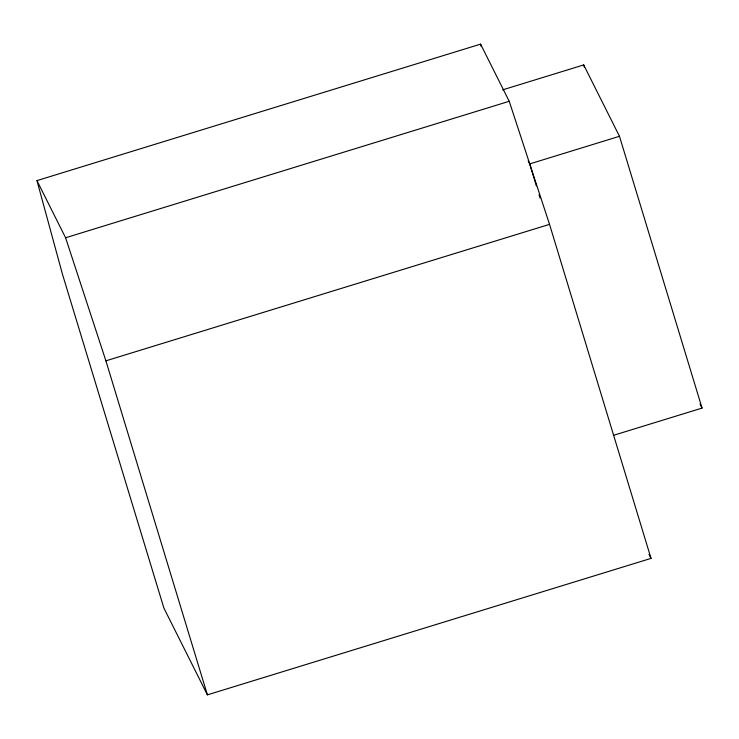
<?xml version="1.0" encoding="UTF-8"?>
<svg xmlns="http://www.w3.org/2000/svg" width="739" height="739" viewBox="0 0 739 739"><rect width="100%" height="100%" fill="white"/><g stroke="black" fill="none" stroke-linecap="round" stroke-linejoin="round"><path stroke-width="1.11" d="M36.95 180.612L480.581 44.137L509.226 101.289L549.539 224.36L651.022 558.388L207.391 694.863L163.919 608.142L62.436 274.114L36.95 180.612L65.595 237.764L105.908 360.835L207.391 694.863M502.677 89.853L583.699 64.93L619.476 136.299L702.05 408.085L613.361 435.373M65.595 237.764L509.226 101.289M528.163 160.862L529.687 163.919L619.476 136.299M105.908 360.835L549.539 224.36M700.009 404.011L702.05 408.085M648.981 554.305L651.022 558.388M583.699 64.93L584.364 67.129M529.687 163.919L536.375 185.923M539.054 194.727L540.052 198.034M480.581 44.137L481.191 46.363"/></g></svg>
